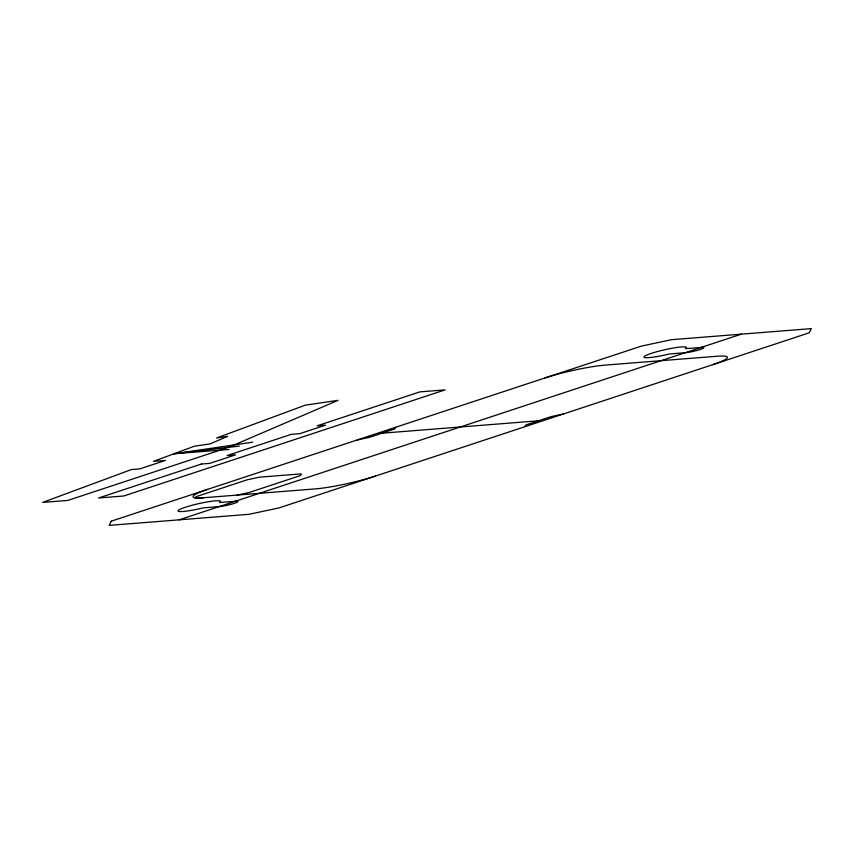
<?xml version="1.0" encoding="UTF-8"?>
<svg xmlns="http://www.w3.org/2000/svg" width="854" height="854" viewBox="0 0 854 854"><rect width="100%" height="100%" fill="white"/><g stroke="black" fill="none" stroke-linecap="round" stroke-linejoin="round"><path stroke-width="1.28" d="M395.637 427.278L394.804 428.954L369.099 437.44L357.079 440.002M524.847 426.722L525.68 425.046L551.385 416.56L563.405 413.998M179.084 519.851L741.4 334.149M237.049 495.085L249.069 492.523L300.48 475.55L301.313 473.863L259.37 477.183L247.35 479.756L195.94 496.729L195.107 498.405L315.339 488.894A43.65 5.167 -12.7 0 0 375.429 476.062M229.075 449.428L173.981 453.784L252.741 442.18M173.981 453.784L239.408 446.076M381.951 433.202L538.532 420.798M712.812 364.647A43.65 5.167 -12.7 0 0 716.986 356.257L605.144 365.106A43.65 5.167 -12.7 0 0 545.055 377.938M203.498 497.743A43.65 5.167 -12.7 0 1 207.661 489.353M111.266 521.186L109.184 525.381L248.984 514.311L279.034 507.906L809.218 332.814L811.3 328.619L671.5 339.689L641.45 346.094L111.266 521.186M227.559 436.383L210.02 443.909L194.434 446.204L153.517 461.363L165.441 460.423L139.736 468.91L131.356 469.572L42.7 502.408L67.861 500.412L220.129 450.133L234.252 444.902L338.12 400.323L305.252 405.17L216.606 437.995L227.559 436.383M201.448 464.021L98.616 497.978L123.787 495.993L445.105 389.883L419.944 391.869L317.122 425.826L325.513 425.164L299.807 433.651L291.417 434.312L227.153 455.534L235.533 454.872L209.828 463.359L201.448 464.021M701.23 347.418L685.378 348.678A21.82 2.583 -12.7 0 0 668.565 348.934A21.82 2.583 -12.7 0 0 643.948 357.057A21.82 2.583 -12.7 0 0 669.312 353.983L685.164 352.723A10.91 1.292 -12.7 0 0 700.195 349.521A10.91 1.292 -12.7 0 0 701.23 347.418M235.32 501.277L219.457 502.536A21.82 2.583 -12.7 0 0 202.644 502.792A21.82 2.583 -12.7 0 0 178.027 510.916A21.82 2.583 -12.7 0 0 203.391 507.842L219.254 506.582A10.91 1.292 -12.7 0 0 234.274 503.38A10.91 1.292 -12.7 0 0 235.32 501.277"/></g></svg>
